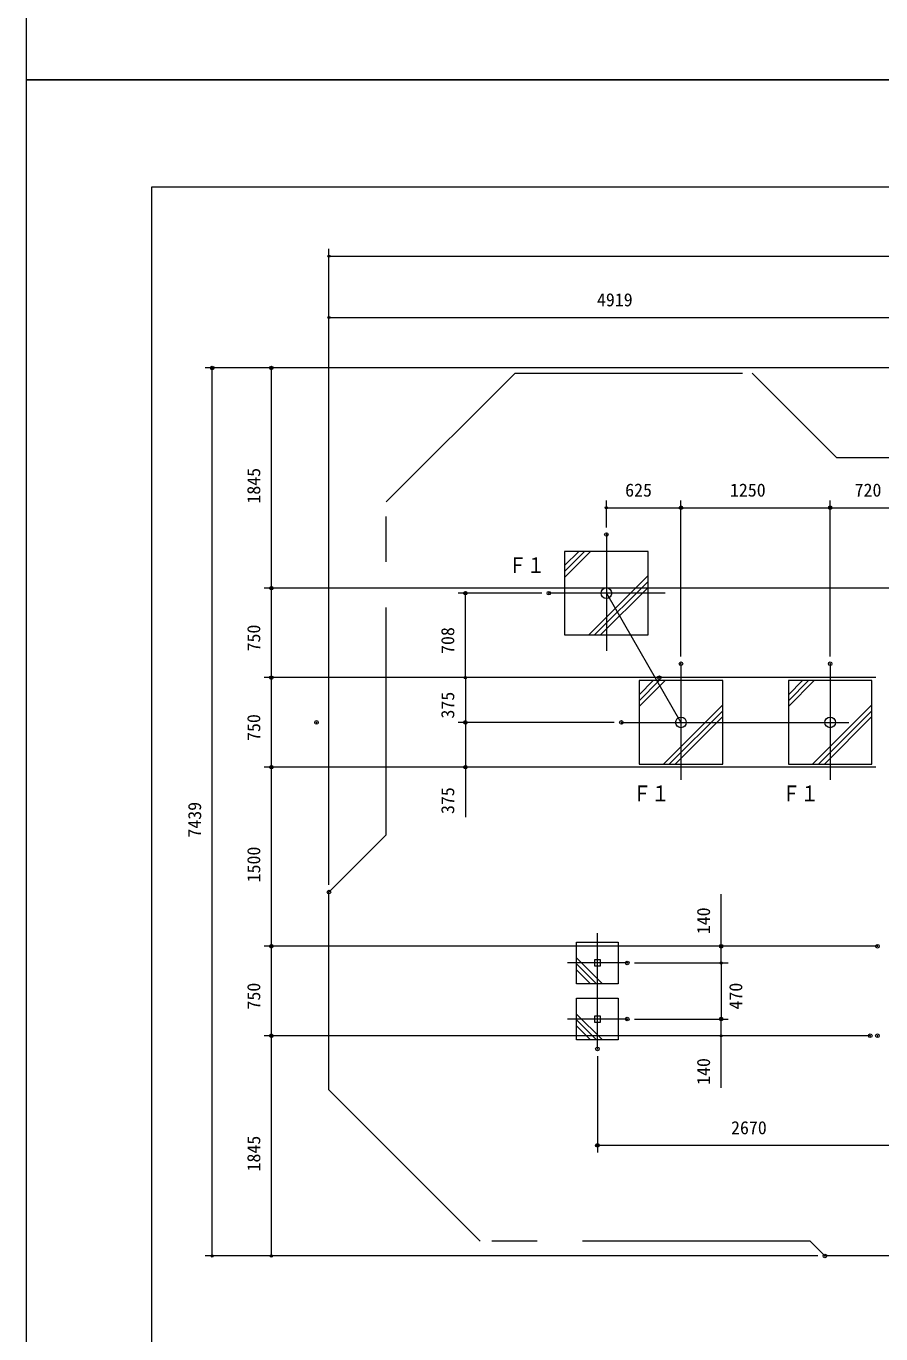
# Model space of a CAD drawing. Units: millimetres on the paper, scale 1:60. Extents: x 0 to 420, y -297 to 594.
# Drawn here: x 0 to 119.3, y -175.1 to 7.5 of the extents above; entities that cross this region are included whole.
import ezdxf
from ezdxf.enums import TextEntityAlignment as Align

# ---------------------------------------------------------------- set-up
doc = ezdxf.new("R2010")
doc.units = ezdxf.units.MM
doc.header["$PDMODE"] = 32
doc.header["$PDSIZE"] = 0.5
doc.linetypes.add('USER1', pattern=[50.8, 31.75, -6.35, 6.35, -6.35])
doc.linetypes.add('USER3', pattern=[63.5, 31.75, -6.35, 6.35, -6.35, 6.35, -6.35])
for name, color, linetype, lineweight in [('DEFPOINTS_5', 7, 'Continuous', 9), ('LY_1', 7, 'Continuous', 18), ('LY_2', 7, 'Continuous', 18)]:
    doc.layers.add(name, color=color, linetype=linetype, lineweight=lineweight)
doc.styles.add('ＭＳ ゴシック', font='')
doc.styles.get('ＭＳ ゴシック').set_extended_font_data('MS Gothic')

# ---------------------------------------------------------------- blocks, each defined once
blk = doc.blocks.new('-000-_DOTSMALL')
at = {"color": 7, "linetype": 'Continuous', "lineweight": 9}
blk.add_circle((0, 0), 0.0625, dxfattribs=at)
blk.add_circle((0, 0), 0.0625, dxfattribs=at)

msp = doc.modelspace()

# ---------------------------------------------------------------- linework, layer by layer
at = {"layer": 'DEFPOINTS_5'}
for p, q in [((0, 297), (0, 0)), ((0, 0), (420, 0)), ((420, 0), (0, 0)), ((0, 0), (0, -297))]:
    msp.add_line(p, q, dxfattribs=at)
at = {"layer": 'LY_1'}
for p, q in [((42.284, -112.4), (42.284, -23.608)), ((42.284, -24.608), (243.189, -24.608)), ((42.284, -112.4), (42.284, -32.169)), ((42.284, -33.169), (124.267, -33.169)), ((160.533, -40.222), (24.986, -40.222)), ((25.986, -164.207), (25.986, -40.222)), ((160.533, -40.222), (33.24, -40.222)), ((34.24, -70.964), (34.24, -40.222)), ((81.017, -62.48), (81.017, -58.737)), ((81.017, -59.737), (91.434, -59.737)), ((91.434, -80.522), (91.434, -58.737)), ((91.434, -59.737), (112.267, -59.737)), ((112.267, -80.522), (112.267, -58.737)), ((112.267, -59.737), (124.267, -59.737)), ((75.184, -69.459), (78.804, -65.839)), ((75.184, -68.634), (77.979, -65.839)), ((75.184, -67.809), (77.154, -65.839)), ((86.851, -69.214), (78.559, -77.506)), ((168.017, -70.964), (33.24, -70.964)), ((34.24, -83.464), (34.24, -70.964)), ((86.851, -70.039), (79.384, -77.506)), ((86.851, -70.864), (80.209, -77.506)), ((71.986, -71.672), (60.328, -71.672)), ((61.328, -83.464), (61.328, -71.672)), ((118.648, -83.464), (33.24, -83.464)), ((34.24, -95.964), (34.24, -83.464)), ((61.328, -83.464), (61.328, -89.714)), ((85.601, -87.501), (89.221, -83.881)), ((85.601, -86.676), (88.396, -83.881)), ((85.601, -85.851), (87.571, -83.881)), ((106.434, -87.501), (110.054, -83.881)), ((106.434, -86.676), (109.229, -83.881)), ((106.434, -85.851), (108.404, -83.881)), ((97.267, -87.256), (88.975, -95.548)), ((118.101, -87.256), (109.809, -95.548)), ((97.267, -88.081), (89.8, -95.548)), ((97.267, -88.906), (90.625, -95.548)), ((118.101, -88.081), (110.634, -95.548)), ((118.101, -88.906), (111.459, -95.548)), ((82.116, -89.714), (60.328, -89.714)), ((61.328, -89.714), (61.328, -95.964)), ((118.648, -95.964), (33.24, -95.964)), ((34.24, -120.964), (34.24, -95.964)), ((61.328, -95.964), (61.328, -102.919)), ((97.045, -120.964), (97.045, -113.705)), ((118.898, -120.964), (33.24, -120.964)), ((34.24, -133.464), (34.24, -120.964)), ((117.867, -120.964), (96.045, -120.964)), ((97.045, -123.298), (97.045, -120.964)), ((76.851, -122.595), (80.471, -126.214)), ((76.851, -123.42), (79.646, -126.214)), ((84.934, -123.298), (98.045, -123.298)), ((84.934, -123.298), (97.879, -123.298)), ((97.045, -123.298), (97.045, -131.131)), ((76.851, -124.244), (78.821, -126.214)), ((76.851, -130.428), (80.471, -134.048)), ((76.851, -131.253), (79.646, -134.048)), ((84.934, -131.131), (98.045, -131.131)), ((84.934, -131.131), (97.879, -131.131)), ((97.045, -133.464), (97.045, -131.131)), ((76.851, -132.078), (78.821, -134.048)), ((116.867, -133.464), (33.24, -133.464)), ((34.24, -164.207), (34.24, -133.464)), ((117.867, -133.464), (96.045, -133.464)), ((97.045, -140.744), (97.045, -133.464)), ((79.767, -136.298), (79.767, -149.764)), ((124.267, -148.764), (79.767, -148.764)), ((110.533, -164.207), (24.986, -164.207)), ((110.533, -164.207), (33.24, -164.207))]:
    msp.add_line(p, q, dxfattribs=at)
at = {"layer": 'LY_1', "linetype": 'USER3'}
for p, q in [((50.275, -58.938), (68.283, -40.93)), ((68.283, -40.93), (101.36, -40.93)), ((101.36, -40.93), (113.152, -52.722)), ((113.152, -52.722), (149.033, -52.722)), ((50.275, -105.409), (50.275, -58.938)), ((42.284, -113.4), (50.275, -105.409)), ((42.284, -141.029), (42.284, -113.4)), ((63.386, -162.131), (42.284, -141.029)), ((109.458, -162.131), (63.386, -162.131)), ((111.533, -164.207), (109.458, -162.131)), ((199.501, -164.207), (111.533, -164.207))]:
    msp.add_line(p, q, dxfattribs=at)
at = {"layer": 'LY_1', "linetype": 'USER1'}
for p, q in [((81.017, -63.48), (81.017, -79.704)), ((89.209, -71.672), (72.986, -71.672)), ((81.017, -71.672), (91.434, -89.714)), ((91.434, -81.522), (91.434, -97.746)), ((112.267, -81.522), (112.267, -97.746)), ((83.116, -89.714), (121.698, -89.714)), ((79.767, -135.298), (79.767, -119.131)), ((83.934, -123.298), (75.601, -123.298)), ((83.934, -131.131), (75.601, -131.131))]:
    msp.add_line(p, q, dxfattribs=at)
at = {"layer": 'LY_1', "lineweight": 9}
for p, q in [((86.851, -65.839), (75.184, -65.839)), ((75.184, -65.839), (75.184, -77.506)), ((86.851, -77.506), (86.851, -65.839)), ((75.184, -77.506), (86.851, -77.506)), ((97.267, -83.881), (85.601, -83.881)), ((85.601, -83.881), (85.601, -95.548)), ((97.267, -95.548), (97.267, -83.881)), ((118.101, -83.881), (106.434, -83.881)), ((106.434, -83.881), (106.434, -95.548)), ((118.101, -95.548), (118.101, -83.881)), ((85.601, -95.548), (97.267, -95.548)), ((106.434, -95.548), (118.101, -95.548)), ((76.851, -120.381), (82.684, -120.381)), ((76.851, -126.214), (76.851, -120.381)), ((82.684, -120.381), (82.684, -126.214)), ((79.351, -122.881), (79.351, -123.714)), ((80.184, -122.881), (79.351, -122.881)), ((79.351, -123.714), (80.184, -123.714)), ((80.184, -123.714), (80.184, -122.881)), ((82.684, -126.214), (76.851, -126.214)), ((76.851, -128.214), (82.684, -128.214)), ((76.851, -134.048), (76.851, -128.214)), ((82.684, -128.214), (82.684, -134.048)), ((79.351, -130.714), (79.351, -131.548)), ((80.184, -130.714), (79.351, -130.714)), ((80.184, -131.548), (80.184, -130.714)), ((79.351, -131.548), (80.184, -131.548)), ((82.684, -134.048), (76.851, -134.048))]:
    msp.add_line(p, q, dxfattribs=at)
for centre in [(81.017, -71.672), (91.434, -89.714), (112.267, -89.714)]:
    msp.add_circle(centre, 0.743, dxfattribs=at)
at = {"layer": 'LY_1'}
for p in [(25.986, -40.222), (34.24, -40.222), (91.434, -59.737), (112.267, -59.737), (81.017, -63.48), (34.24, -70.964), (61.328, -71.672), (72.986, -71.672), (91.434, -81.522), (91.434, -81.522), (112.267, -81.522), (112.267, -81.522), (34.24, -83.464), (34.24, -83.464), (88.417, -83.464), (40.541, -89.714), (61.328, -89.714), (83.116, -89.714), (34.24, -95.964), (34.24, -95.964), (61.328, -95.964), (42.284, -113.4), (42.284, -113.4), (34.24, -120.964), (97.045, -120.964), (118.867, -120.964), (83.934, -123.298), (83.934, -123.298), (83.934, -131.131), (83.934, -131.131), (97.045, -131.131), (97.045, -131.131), (34.24, -133.464), (34.24, -133.464), (117.867, -133.464), (118.867, -133.464), (79.767, -135.298), (79.767, -148.764), (111.533, -164.207), (111.533, -164.207)]:
    msp.add_point(p, dxfattribs=at)
at = {"layer": 'LY_2', "lineweight": 9}
for p, q in [((402.5, -15), (17.5, -15)), ((17.5, -15), (17.5, -282))]:
    msp.add_line(p, q, dxfattribs=at)

# ---------------------------------------------------------------- block references
at = {"layer": 'LY_1', "xscale": 2.32, "yscale": 2.32}
for p, rotation in [((42.284, -24.608), 180), ((42.284, -33.169), 180), ((25.986, -40.222), 90), ((34.24, -40.222), 90), ((81.017, -59.737), 180), ((91.434, -59.737), 180), ((112.267, -59.737), 180), ((34.24, -70.964), 270), ((34.24, -70.964), 90), ((61.328, -71.672), 90), ((34.24, -83.464), 270), ((34.24, -83.464), 90), ((61.328, -83.464), 90), ((61.328, -83.464), 270), ((61.328, -89.714), 90), ((61.328, -89.714), 270), ((34.24, -95.964), 270), ((34.24, -95.964), 90), ((61.328, -95.964), 270), ((34.24, -120.964), 90), ((34.24, -120.964), 270), ((97.045, -120.964), 90), ((97.045, -123.298), 90), ((97.045, -123.298), 270), ((97.045, -131.131), 270), ((97.045, -131.131), 90), ((34.24, -133.464), 270), ((34.24, -133.464), 90), ((97.045, -133.464), 270), ((79.767, -148.764), 180), ((25.986, -164.207), 270), ((34.24, -164.207), 270)]:
    msp.add_blockref('-000-_DOTSMALL', p, dxfattribs=dict(at, rotation=rotation))
for p in [(91.434, -59.737), (112.267, -59.737)]:
    msp.add_blockref('-000-_DOTSMALL', p, dxfattribs=at)

# ---------------------------------------------------------------- texts
at = {"layer": 'LY_1', "style": 'ＭＳ ゴシック'}
for s, p in [('4919', (79.703, -32.169)), ('625', (83.642, -58.737)), ('1250', (98.274, -58.737)), ('720', (115.683, -58.737)), ('2670', (98.427, -147.764))]:
    msp.add_text(s, height=1.833, dxfattribs=at).set_placement(p, align=Align.BOTTOM_LEFT)
for s, p in [('1845', (33.24, -59.165)), ('750', (33.24, -79.799)), ('708', (60.328, -80.153)), ('375', (60.328, -89.173)), ('750', (33.24, -92.299)), ('375', (60.328, -102.502)), ('7439', (24.986, -105.798)), ('1500', (33.24, -112.043)), ('140', (96.045, -119.284)), ('750', (33.24, -129.799)), ('470', (100.545, -129.799)), ('140', (96.045, -140.323)), ('1845', (33.24, -152.408))]:
    msp.add_text(s, height=1.833, rotation=90, dxfattribs=at).set_placement(p, align=Align.BOTTOM_LEFT)
at = {"layer": 'LY_1', "style": 'ＭＳ ゴシック', "width": 0.85}
for p in [(67.347, -69.528), (84.74, -101.384), (105.573, -101.384)]:
    msp.add_text('Ｆ１', height=2.199, dxfattribs=at).set_placement(p, align=Align.BOTTOM_LEFT)

doc.saveas('drawing.dxf')
